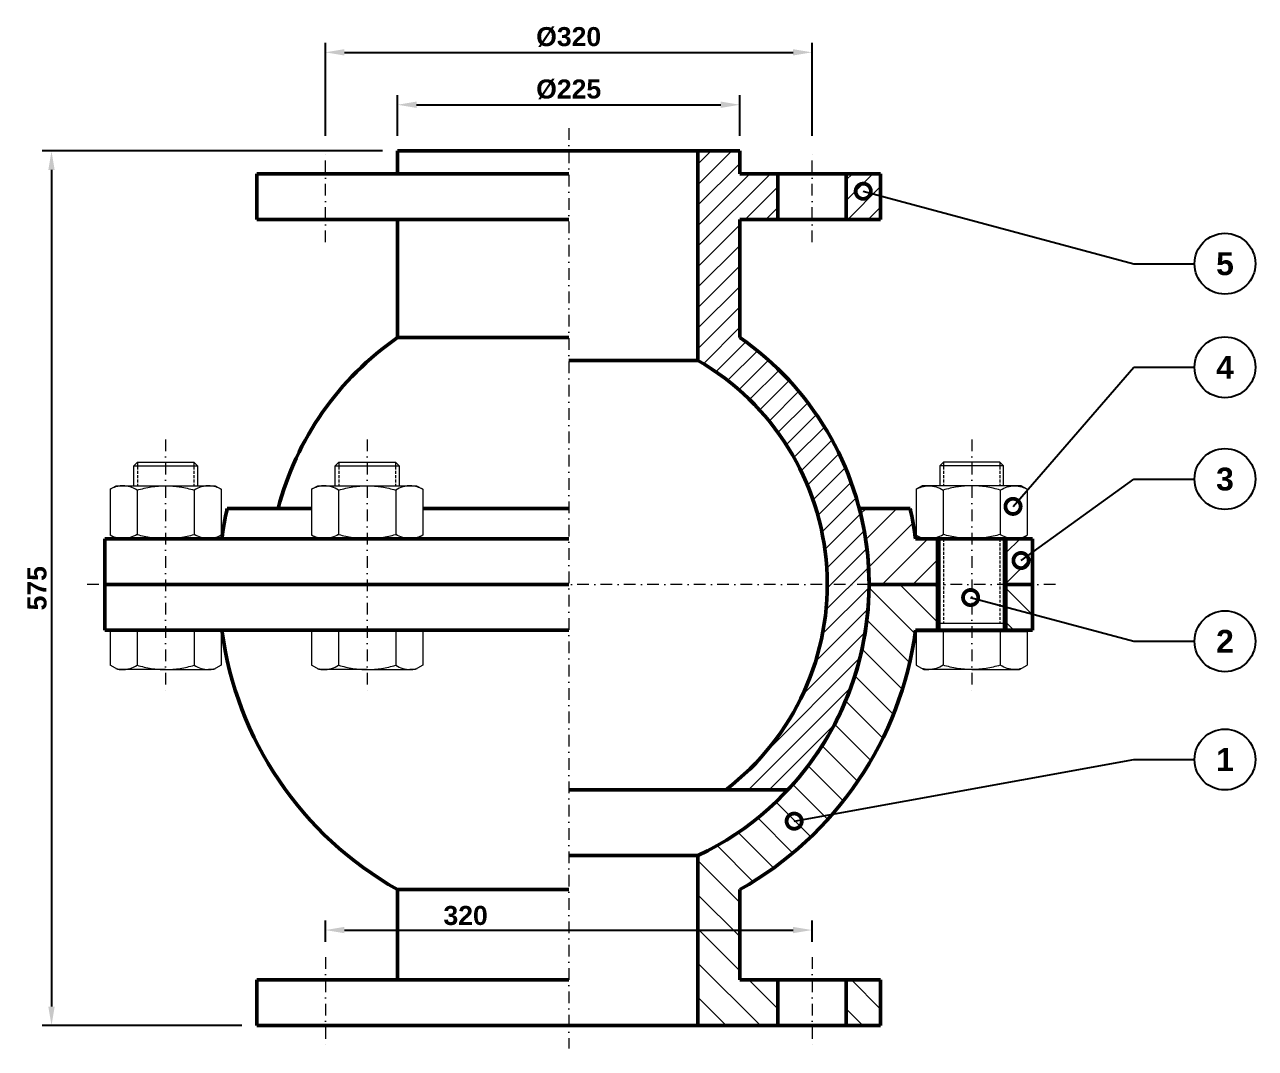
# Model space of a CAD drawing. Header units: millimetres. Extents: x 14703 to 23520, y 175 to 1762.
# Drawn here: x 22710 to 23520, y 836 to 1509 of the extents above; entities that cross this region are included whole.
import ezdxf
from ezdxf import colors
from ezdxf.entities.mleader import LeaderData, LeaderLine
from ezdxf.enums import TextEntityAlignment as Align
from ezdxf.math import Vec2, Vec3

# ---------------------------------------------------------------- set-up
doc = ezdxf.new("R2010")
doc.units = ezdxf.units.MM
doc.header["$LTSCALE"] = 0.3
doc.linetypes.add('DASHDOTX2', pattern=[50.8, 25.4, -12.7, 0, -12.7])
doc.linetypes.add('HIDDEN', pattern=[9.525, 6.35, -3.175])
for name, color, linetype, lineweight in [('Contorno', 5, 'Continuous', 50), ('cotas', 7, 'Continuous', 9), ('Hachura', 252, 'Continuous', 15), ('Linha de Centro', 46, 'DASHDOTX2', 9)]:
    doc.layers.add(name, color=color, linetype=linetype, lineweight=lineweight)
doc.styles.add('Cotas', font='')
doc.styles.get("Standard").update_dxf_attribs({"font": ''})
doc.styles.get('Cotas').set_extended_font_data('Arial', bold=True)
doc.styles.get('Standard').set_extended_font_data('Arial', bold=True)
doc.dimstyles.new('Cotas', dxfattribs={"dimscale": 0, "dimtxt": 2.5, "dimasz": 2.5, "dimexe": 1.25, "dimexo": 2, "dimtad": 1, "dimtxsty": 'Cotas', "dimcen": 2.5, "dimclrt": 102, "dimadec": 0, "dimazin": 0, "dimtfac": 1, "dimtmove": 0, "dimatfit": 3, "dimfxl": 1, "dimarcsym": 0})

# ---------------------------------------------------------------- blocks, each defined once
blk = doc.blocks.new('*D67')
at = {"layer": 'cotas', "color": 0, "lineweight": -2, "transparency": 16777216}
for p, q in [((22945.52, 1425.64), (22721.72, 1425.64)), ((22727.97, 1413.14), (22727.97, 863.14)), ((22853.02, 850.64), (22721.72, 850.64))]:
    blk.add_line(p, q, dxfattribs=at)
at = {"layer": 'cotas', "color": 0, "transparency": 16777216}
for points in [[(22725.88, 1413.14), (22730.05, 1413.14), (22727.97, 1425.64)], [(22725.88, 863.14), (22730.05, 863.14), (22727.97, 850.64)]]:
    blk.add_solid(points, dxfattribs=at)
at = {"layer": 'Defpoints', "color": 0, "transparency": 16777216}
for p in [(22955.52, 1425.64), (22727.97, 850.64), (22863.02, 850.64)]:
    blk.add_point(p, dxfattribs=at)
at = {"layer": 'cotas', "color": 102, "transparency": 16777216, "insert": (22718.49, 1138.14), "char_height": 12.5, "attachment_point": 5, "rotation": 90, "style": 'Cotas'}
blk.add_mtext('575', dxfattribs=at)
blk = doc.blocks.new('*D70')
at = {"layer": 'cotas', "color": 0, "lineweight": -2, "transparency": 16777216}
for p, q in [((22955.52, 1435.64), (22955.52, 1462.26)), ((23180.52, 1435.64), (23180.52, 1462.26)), ((22968.02, 1456.01), (23168.02, 1456.01))]:
    blk.add_line(p, q, dxfattribs=at)
at = {"layer": 'cotas', "color": 0, "transparency": 16777216}
for points in [[(22968.02, 1458.1), (22968.02, 1453.93), (22955.52, 1456.01)], [(23168.02, 1458.1), (23168.02, 1453.93), (23180.52, 1456.01)]]:
    blk.add_solid(points, dxfattribs=at)
at = {"layer": 'Defpoints', "color": 0, "transparency": 16777216}
for p in [(23180.52, 1456.01), (22955.52, 1425.64), (23180.52, 1425.64)]:
    blk.add_point(p, dxfattribs=at)
at = {"layer": 'cotas', "color": 102, "transparency": 16777216, "insert": (23068.02, 1466.04), "char_height": 12.5, "attachment_point": 5, "style": 'Cotas'}
blk.add_mtext('%%C225', dxfattribs=at)
blk = doc.blocks.new('*D71')
at = {"layer": 'cotas', "color": 0, "lineweight": -2, "transparency": 16777216}
for p, q in [((22908.02, 1435.64), (22908.02, 1496.71)), ((22920.52, 1490.46), (23215.52, 1490.46)), ((23228.02, 1435.64), (23228.02, 1496.71))]:
    blk.add_line(p, q, dxfattribs=at)
at = {"layer": 'cotas', "color": 0, "transparency": 16777216}
for points in [[(22920.52, 1492.55), (22920.52, 1488.38), (22908.02, 1490.46)], [(23215.52, 1492.55), (23215.52, 1488.38), (23228.02, 1490.46)]]:
    blk.add_solid(points, dxfattribs=at)
at = {"layer": 'Defpoints', "color": 0, "transparency": 16777216}
for p in [(23228.02, 1490.46), (22908.02, 1425.64), (23228.02, 1425.64)]:
    blk.add_point(p, dxfattribs=at)
at = {"layer": 'cotas', "color": 102, "transparency": 16777216, "insert": (23068.02, 1500.49), "char_height": 12.5, "attachment_point": 5, "style": 'Cotas'}
blk.add_mtext('%%C320', dxfattribs=at)
blk = doc.blocks.new('*D72')
at = {"layer": 'cotas', "color": 0, "lineweight": -2, "transparency": 16777216}
for p, q in [((22908.02, 905.64), (22908.02, 919.67)), ((23228.02, 905.64), (23228.02, 919.67)), ((22920.52, 913.42), (23215.52, 913.42))]:
    blk.add_line(p, q, dxfattribs=at)
at = {"layer": 'cotas', "color": 0, "transparency": 16777216}
for points in [[(22920.52, 915.5), (22920.52, 911.34), (22908.02, 913.42)], [(23215.52, 915.5), (23215.52, 911.34), (23228.02, 913.42)]]:
    blk.add_solid(points, dxfattribs=at)
at = {"layer": 'Defpoints', "color": 0, "transparency": 16777216}
for p in [(23228.02, 913.42), (22908.02, 895.64), (23228.02, 895.64)]:
    blk.add_point(p, dxfattribs=at)
at = {"layer": 'cotas', "color": 102, "transparency": 16777216, "insert": (23000.24, 922.93), "char_height": 12.5, "attachment_point": 5, "style": 'Cotas'}
blk.add_mtext('320', dxfattribs=at)
blk = doc.blocks.new('_TagCircle')
at = {"color": 0, "linetype": 'ByBlock', "lineweight": -2, "transparency": 16777216}
blk.add_circle((0, 0), 4, dxfattribs=at)
at = {"layer": 'cotas', "color": 0, "transparency": 16777216}
blk.add_attdef('TAGNUMBER', text='', height=3, dxfattribs=at).set_placement((0, -1.5), align=Align.CENTER)
blk = doc.blocks.new('_DotSmall')
at = {"color": 0, "linetype": 'ByBlock', "const_width": 0.5}
blk.add_lwpolyline([(-0.0625, 0, 1), (0.0625, 0, 1)], format="xyb", close=True, dxfattribs=at)

msp = doc.modelspace()

# ---------------------------------------------------------------- hatches: boundary and pattern name
at = {"layer": 'Hachura'}
h = msp.add_hatch(dxfattribs=at)
h.set_pattern_fill('ANSI31', color=256, scale=3)
h.set_pattern_definition([(45, (-3374.571, -756.258), (-6.735192, 6.735192), [])])
h.paths.add_polyline_path([(23180.523, 1380.638), (23205.523, 1380.638), (23205.523, 1410.638), (23180.523, 1410.638), (23180.523, 1425.638), (23153.023, 1425.638), (23153.023, 1287.862, -0.2679492), (23238.023, 1140.638), (23265.523, 1140.638, 0.2459764), (23180.523, 1302.964)])
h.paths.add_polyline_path([(23273.023, 1410.638), (23250.523, 1410.638), (23250.523, 1380.638), (23273.023, 1380.638)])
h.paths.add_polyline_path([(23265.523, 1140.638), (23238.023, 1140.638, -0.2334985), (23171.343, 1005.638), (23212.18, 1005.638, 0.190404)])
h = msp.add_hatch(dxfattribs=at)
h.set_pattern_fill('ANSI31', color=256, scale=4.5)
h.set_pattern_definition([(45, (-3374.57, -756.258), (-10.102788, 10.102788), [])])
h.paths.add_polyline_path([(23310.523, 1170.638), (23296.058, 1170.638, 0.022087), (23292.523, 1190.638), (23259.089, 1190.638, -0.064075), (23265.523, 1140.638), (23310.523, 1140.638)])
h.paths.add_polyline_path([(23373.023, 1170.638), (23355.523, 1170.638), (23355.523, 1140.638), (23373.023, 1140.638)])
h = msp.add_hatch(dxfattribs=at)
h.set_pattern_fill('ANSI31', color=256, scale=5, angle=90)
h.set_pattern_definition([(135, (-3374.57, -756.258), (-11.22532, -11.22532), [])])
h.paths.add_polyline_path([(23310.523, 1140.638), (23265.523, 1140.638, -0.2891473), (23153.023, 962.365), (23153.023, 850.638), (23205.523, 850.638), (23205.523, 880.638), (23180.523, 880.638), (23180.523, 940.029, 0.2364906), (23296.058, 1110.638), (23310.523, 1110.638)])
h.paths.add_polyline_path([(23373.023, 1140.638), (23355.523, 1140.638), (23355.523, 1110.638), (23373.023, 1110.638)])
h.paths.add_polyline_path([(23273.023, 880.638), (23250.523, 880.638), (23250.523, 850.638), (23273.023, 850.638)], flags=17)

# ---------------------------------------------------------------- linework, layer by layer
at = {"layer": 'Contorno'}
for p, q in [((23068.023, 1425.638), (22955.523, 1425.638)), ((22955.523, 1410.638), (22955.523, 1425.638)), ((23068.023, 1425.638), (23180.523, 1425.638)), ((23153.023, 1287.862), (23153.023, 1425.638)), ((23180.523, 1410.638), (23180.523, 1425.638)), ((23068.023, 1410.638), (22863.023, 1410.638)), ((22863.023, 1380.638), (22863.023, 1410.638)), ((23180.523, 1410.638), (23273.023, 1410.638)), ((23205.523, 1380.638), (23205.523, 1410.638)), ((23250.523, 1380.638), (23250.523, 1410.638)), ((23273.023, 1380.638), (23273.023, 1410.638)), ((23068.023, 1380.638), (22863.023, 1380.638)), ((22955.523, 1302.964), (22955.523, 1380.638)), ((23180.523, 1380.638), (23273.023, 1380.638)), ((23180.523, 1302.964), (23180.523, 1380.638)), ((22955.523, 1302.964), (23068.023, 1302.964)), ((23153.023, 1287.862), (23068.023, 1287.862)), ((22898.995, 1190.638), (22843.524, 1190.638)), ((23068.023, 1190.638), (22972.051, 1190.638)), ((23259.089, 1190.638), (23292.523, 1190.638)), ((23068.023, 1170.638), (22763.023, 1170.638)), ((22763.023, 1170.638), (22763.023, 1140.638)), ((23296.058, 1170.638), (23373.023, 1170.638)), ((23310.523, 1170.638), (23310.523, 1140.638)), ((23355.523, 1170.638), (23355.523, 1140.638)), ((23373.023, 1170.638), (23373.023, 1140.638)), ((23068.023, 1140.638), (22763.023, 1140.638)), ((22763.023, 1140.638), (22763.023, 1110.638)), ((23068.023, 1140.638), (22763.023, 1140.638)), ((23265.523, 1140.638), (23310.523, 1140.638)), ((23265.523, 1140.638), (23310.523, 1140.638)), ((23310.523, 1140.638), (23310.523, 1110.638)), ((23355.523, 1140.638), (23373.023, 1140.638)), ((23355.523, 1140.638), (23355.523, 1110.638)), ((23355.523, 1140.638), (23373.023, 1140.638)), ((23373.023, 1140.638), (23373.023, 1110.638)), ((23068.023, 1110.638), (22763.023, 1110.638)), ((23296.058, 1110.638), (23373.023, 1110.638)), ((23068.023, 1005.638), (23212.18, 1005.638)), ((23153.023, 962.365), (23068.023, 962.365)), ((23153.023, 962.365), (23153.023, 850.638)), ((22955.523, 940.029), (22955.523, 880.638)), ((22955.523, 940.029), (23068.023, 940.029)), ((23180.523, 940.029), (23180.523, 880.638)), ((23068.023, 880.638), (22863.023, 880.638)), ((22863.023, 880.638), (22863.023, 850.638)), ((23180.523, 880.638), (23273.023, 880.638)), ((23205.523, 880.638), (23205.523, 850.638)), ((23250.523, 880.638), (23250.523, 850.638)), ((23273.023, 880.638), (23273.023, 850.638)), ((23068.023, 850.638), (22863.023, 850.638)), ((23068.023, 850.638), (23273.023, 850.638))]:
    msp.add_line(p, q, dxfattribs=at)
at = {"layer": 'Contorno', "linetype": 'Continuous', "lineweight": 15}
for p, q in [((22782.023, 1218.52), (22784.49, 1220.987)), ((22782.023, 1205.538), (22782.023, 1218.52)), ((22782.023, 1218.52), (22803.023, 1218.52)), ((22784.49, 1220.987), (22803.023, 1220.987)), ((22803.023, 1220.987), (22821.556, 1220.987)), ((22803.023, 1218.52), (22824.023, 1218.52)), ((22821.556, 1220.987), (22824.023, 1218.52)), ((22824.023, 1218.52), (22824.023, 1205.538)), ((22914.523, 1218.52), (22916.99, 1220.987)), ((22914.523, 1205.538), (22914.523, 1218.52)), ((22914.523, 1218.52), (22935.523, 1218.52)), ((22916.99, 1220.987), (22935.523, 1220.987)), ((22935.523, 1220.987), (22954.056, 1220.987)), ((22935.523, 1218.52), (22956.523, 1218.52)), ((22954.056, 1220.987), (22956.523, 1218.52)), ((22956.523, 1218.52), (22956.523, 1205.538)), ((23314.49, 1220.987), (23312.023, 1218.52)), ((23312.023, 1218.52), (23312.023, 1205.538)), ((23333.023, 1218.52), (23312.023, 1218.52)), ((23333.023, 1220.987), (23314.49, 1220.987)), ((23351.556, 1220.987), (23333.023, 1220.987)), ((23354.023, 1218.52), (23333.023, 1218.52)), ((23354.023, 1218.52), (23351.556, 1220.987)), ((23354.023, 1205.538), (23354.023, 1218.52)), ((22766.495, 1203.212), (22770.523, 1205.538)), ((22766.495, 1203.212), (22766.495, 1172.963)), ((22770.523, 1205.538), (22774.877, 1205.538)), ((22774.877, 1205.538), (22803.023, 1205.538)), ((22784.259, 1202.635), (22784.259, 1173.54)), ((22803.023, 1205.538), (22831.169, 1205.538)), ((22821.787, 1202.635), (22821.787, 1173.54)), ((22831.169, 1205.538), (22835.523, 1205.538)), ((22835.523, 1205.538), (22839.551, 1203.212)), ((22839.551, 1203.212), (22839.551, 1172.963)), ((22898.995, 1203.212), (22903.023, 1205.538)), ((22898.995, 1203.212), (22898.995, 1172.963)), ((22903.023, 1205.538), (22907.377, 1205.538)), ((22907.377, 1205.538), (22935.523, 1205.538)), ((22916.759, 1202.635), (22916.759, 1173.54)), ((22935.523, 1205.538), (22963.669, 1205.538)), ((22954.287, 1202.635), (22954.287, 1173.54)), ((22963.669, 1205.538), (22968.023, 1205.538)), ((22968.023, 1205.538), (22972.051, 1203.212)), ((22972.051, 1203.212), (22972.051, 1172.963)), ((23300.523, 1205.538), (23296.495, 1203.212)), ((23296.495, 1203.212), (23296.495, 1172.963)), ((23304.877, 1205.538), (23300.523, 1205.538)), ((23333.023, 1205.538), (23304.877, 1205.538)), ((23314.259, 1202.635), (23314.259, 1173.54)), ((23361.169, 1205.538), (23333.023, 1205.538)), ((23351.787, 1202.635), (23351.787, 1173.54)), ((23365.523, 1205.538), (23361.169, 1205.538)), ((23369.551, 1203.212), (23365.523, 1205.538)), ((23369.551, 1203.212), (23369.551, 1172.963)), ((22770.523, 1170.638), (22766.495, 1172.963)), ((22839.551, 1172.963), (22835.523, 1170.638)), ((22903.023, 1170.638), (22898.995, 1172.963)), ((22972.051, 1172.963), (22968.023, 1170.638)), ((23296.495, 1172.963), (23300.523, 1170.638)), ((23300.523, 1170.638), (23304.877, 1170.638)), ((23333.023, 1170.638), (23304.877, 1170.638)), ((23312.023, 1170.638), (23312.023, 1110.638)), ((23333.023, 1170.638), (23361.169, 1170.638)), ((23354.023, 1110.638), (23354.023, 1170.638)), ((23361.169, 1170.638), (23365.523, 1170.638)), ((23365.523, 1170.638), (23369.551, 1172.963)), ((22774.877, 1109.638), (22766.495, 1109.638)), ((22766.495, 1109.638), (22766.495, 1087.54)), ((22770.523, 1109.638), (22770.523, 1110.638)), ((22784.259, 1109.638), (22774.877, 1109.638)), ((22784.259, 1109.638), (22784.259, 1087.54)), ((22803.023, 1109.638), (22784.259, 1109.638)), ((22821.787, 1109.638), (22803.023, 1109.638)), ((22821.787, 1109.638), (22821.787, 1087.54)), ((22831.169, 1109.638), (22821.787, 1109.638)), ((22839.551, 1109.638), (22831.169, 1109.638)), ((22835.523, 1110.638), (22835.523, 1109.638)), ((22839.551, 1109.638), (22839.551, 1087.54)), ((22907.377, 1109.638), (22898.995, 1109.638)), ((22898.995, 1109.638), (22898.995, 1087.54)), ((22903.023, 1109.638), (22903.023, 1110.638)), ((22916.759, 1109.638), (22907.377, 1109.638)), ((22916.759, 1109.638), (22916.759, 1087.54)), ((22935.523, 1109.638), (22916.759, 1109.638)), ((22954.287, 1109.638), (22935.523, 1109.638)), ((22954.287, 1109.638), (22954.287, 1087.54)), ((22963.669, 1109.638), (22954.287, 1109.638)), ((22972.051, 1109.638), (22963.669, 1109.638)), ((22968.023, 1110.638), (22968.023, 1109.638)), ((22972.051, 1109.638), (22972.051, 1087.54)), ((23296.495, 1109.638), (23296.495, 1087.54)), ((23296.495, 1109.638), (23304.877, 1109.638)), ((23300.523, 1110.638), (23300.523, 1109.638)), ((23300.523, 1110.638), (23365.523, 1110.638)), ((23304.877, 1109.638), (23314.259, 1109.638)), ((23314.259, 1109.638), (23314.259, 1087.54)), ((23314.259, 1109.638), (23333.023, 1109.638)), ((23333.023, 1109.638), (23351.787, 1109.638)), ((23351.787, 1109.638), (23351.787, 1087.54)), ((23351.787, 1109.638), (23361.169, 1109.638)), ((23361.169, 1109.638), (23369.551, 1109.638)), ((23365.523, 1109.638), (23365.523, 1110.638)), ((23369.551, 1109.638), (23369.551, 1087.54)), ((22771.523, 1084.638), (22766.495, 1087.54)), ((22774.877, 1084.638), (22771.523, 1084.638)), ((22803.023, 1084.638), (22774.877, 1084.638)), ((22803.023, 1084.638), (22831.169, 1084.638)), ((22834.523, 1084.638), (22831.169, 1084.638)), ((22839.551, 1087.54), (22834.523, 1084.638)), ((22904.023, 1084.638), (22898.995, 1087.54)), ((22907.377, 1084.638), (22904.023, 1084.638)), ((22935.523, 1084.638), (22907.377, 1084.638)), ((22935.523, 1084.638), (22963.669, 1084.638)), ((22967.023, 1084.638), (22963.669, 1084.638)), ((22972.051, 1087.54), (22967.023, 1084.638)), ((23296.495, 1087.54), (23301.523, 1084.638)), ((23301.523, 1084.638), (23304.877, 1084.638)), ((23333.023, 1084.638), (23304.877, 1084.638)), ((23333.023, 1084.638), (23361.169, 1084.638)), ((23361.169, 1084.638), (23364.523, 1084.638)), ((23364.523, 1084.638), (23369.551, 1087.54))]:
    msp.add_line(p, q, dxfattribs=at)
at = {"layer": 'Contorno', "color": 251, "linetype": 'HIDDEN', "lineweight": 9, "true_color": 0x636466}
for p, q in [((22784.49, 1220.987), (22784.49, 1205.538)), ((22821.556, 1220.987), (22821.556, 1205.538)), ((22916.99, 1220.987), (22916.99, 1205.538)), ((22954.056, 1220.987), (22954.056, 1205.538)), ((23314.49, 1220.987), (23314.49, 1205.538)), ((23351.556, 1220.987), (23351.556, 1205.538)), ((23314.49, 1170.638), (23314.49, 1115.138)), ((23351.556, 1170.638), (23351.556, 1115.138))]:
    msp.add_line(p, q, dxfattribs=at)
at = {"layer": 'Contorno', "linetype": 'Continuous', "lineweight": 0}
msp.add_line((23312.023, 1115.138), (23354.023, 1115.138), dxfattribs=at)
at = {"layer": 'Contorno'}
for radius, start, end in [(197.5, 124.723749, 165.335146), (197.5, 316.878768, 55.276251), (170, 307.428006, 60), (230, 167.444142, 172.505283), (197.5, 0, 14.664854), (230, 7.494717, 12.555858), (197.5, 295.491662, 0), (230, 187.494717, 240.716556), (230, 299.283444, 352.505283)]:
    msp.add_arc((23068.023, 1140.638), radius, start, end, dxfattribs=at)
at = {"layer": 'Contorno', "linetype": 'Continuous', "lineweight": 15}
for points, knots in [([(22774.877, 1205.538), (22774.479, 1205.538), (22774.079, 1205.521), (22773.283, 1205.453), (22772.886, 1205.403), (22771.699, 1205.203), (22770.913, 1205.007), (22768.909, 1204.358), (22767.698, 1203.825), (22766.495, 1203.189)], [0, 0, 0, 0, 0.125, 0.125, 0.25, 0.25, 0.5, 0.5, 0.89133721, 0.89133721, 0.89133721, 0.89133721]), ([(22784.259, 1202.635), (22782.724, 1203.521), (22781.178, 1204.251), (22778.054, 1205.261), (22776.476, 1205.538), (22774.877, 1205.538)], [0, 0, 0, 0, 0.5, 0.5, 1, 1, 1, 1]), ([(22784.259, 1202.635), (22785.785, 1203.075), (22787.325, 1203.48), (22790.44, 1204.197), (22792.003, 1204.507), (22796.702, 1205.265), (22799.852, 1205.538), (22803.023, 1205.538)], [0, 0, 0, 0, 0.25, 0.25, 0.5, 0.5, 1, 1, 1, 1]), ([(22803.023, 1205.538), (22804.609, 1205.538), (22806.201, 1205.47), (22808.595, 1205.269), (22809.392, 1205.186), (22810.975, 1204.989), (22811.762, 1204.876), (22815.679, 1204.24), (22818.753, 1203.511), (22821.787, 1202.635)], [0, 0, 0, 0, 0.25, 0.25, 0.375, 0.375, 0.5, 0.5, 1, 1, 1, 1]), ([(22831.169, 1205.538), (22830.771, 1205.538), (22830.371, 1205.521), (22829.574, 1205.453), (22829.177, 1205.403), (22827.991, 1205.203), (22827.205, 1205.007), (22824.862, 1204.248), (22823.318, 1203.519), (22821.787, 1202.635)], [0, 0, 0, 0, 0.125, 0.125, 0.25, 0.25, 0.5, 0.5, 1, 1, 1, 1]), ([(22839.551, 1203.189), (22838.345, 1203.827), (22837.131, 1204.36), (22834.346, 1205.261), (22832.767, 1205.538), (22831.169, 1205.538)], [0.10841716, 0.10841716, 0.10841716, 0.10841716, 0.5, 0.5, 1, 1, 1, 1]), ([(22907.377, 1205.538), (22906.979, 1205.538), (22906.579, 1205.521), (22905.783, 1205.453), (22905.386, 1205.403), (22904.199, 1205.203), (22903.413, 1205.007), (22901.409, 1204.358), (22900.198, 1203.825), (22898.995, 1203.189)], [0, 0, 0, 0, 0.125, 0.125, 0.25, 0.25, 0.5, 0.5, 0.89133721, 0.89133721, 0.89133721, 0.89133721]), ([(22916.759, 1202.635), (22915.224, 1203.521), (22913.678, 1204.251), (22910.554, 1205.261), (22908.976, 1205.538), (22907.377, 1205.538)], [0, 0, 0, 0, 0.5, 0.5, 1, 1, 1, 1]), ([(22916.759, 1202.635), (22918.285, 1203.075), (22919.825, 1203.48), (22922.94, 1204.197), (22924.503, 1204.507), (22929.202, 1205.265), (22932.352, 1205.538), (22935.523, 1205.538)], [0, 0, 0, 0, 0.25, 0.25, 0.5, 0.5, 1, 1, 1, 1]), ([(22935.523, 1205.538), (22937.109, 1205.538), (22938.701, 1205.47), (22941.095, 1205.269), (22941.892, 1205.186), (22943.475, 1204.989), (22944.262, 1204.876), (22948.179, 1204.24), (22951.253, 1203.511), (22954.287, 1202.635)], [0, 0, 0, 0, 0.25, 0.25, 0.375, 0.375, 0.5, 0.5, 1, 1, 1, 1]), ([(22963.669, 1205.538), (22963.271, 1205.538), (22962.871, 1205.521), (22962.074, 1205.453), (22961.677, 1205.403), (22960.491, 1205.203), (22959.705, 1205.007), (22957.362, 1204.248), (22955.818, 1203.519), (22954.287, 1202.635)], [0, 0, 0, 0, 0.125, 0.125, 0.25, 0.25, 0.5, 0.5, 1, 1, 1, 1]), ([(22972.051, 1203.189), (22970.845, 1203.827), (22969.631, 1204.36), (22966.846, 1205.261), (22965.267, 1205.538), (22963.669, 1205.538)], [0.10841716, 0.10841716, 0.10841716, 0.10841716, 0.5, 0.5, 1, 1, 1, 1]), ([(23296.495, 1203.189), (23297.701, 1203.827), (23298.915, 1204.36), (23301.7, 1205.261), (23303.279, 1205.538), (23304.877, 1205.538)], [0.10841716, 0.10841716, 0.10841716, 0.10841716, 0.5, 0.5, 1, 1, 1, 1]), ([(23304.877, 1205.538), (23305.275, 1205.538), (23305.675, 1205.521), (23306.472, 1205.453), (23306.869, 1205.403), (23308.055, 1205.203), (23308.841, 1205.007), (23311.185, 1204.248), (23312.728, 1203.519), (23314.259, 1202.635)], [0, 0, 0, 0, 0.125, 0.125, 0.25, 0.25, 0.5, 0.5, 1, 1, 1, 1]), ([(23333.023, 1205.538), (23331.437, 1205.538), (23329.845, 1205.47), (23327.451, 1205.269), (23326.654, 1205.186), (23325.071, 1204.989), (23324.284, 1204.876), (23320.367, 1204.24), (23317.293, 1203.511), (23314.259, 1202.635)], [0, 0, 0, 0, 0.25, 0.25, 0.375, 0.375, 0.5, 0.5, 1, 1, 1, 1]), ([(23351.787, 1202.635), (23350.261, 1203.075), (23348.721, 1203.48), (23345.606, 1204.197), (23344.043, 1204.507), (23339.344, 1205.265), (23336.194, 1205.538), (23333.023, 1205.538)], [0, 0, 0, 0, 0.25, 0.25, 0.5, 0.5, 1, 1, 1, 1]), ([(23351.787, 1202.635), (23353.322, 1203.521), (23354.868, 1204.251), (23357.992, 1205.261), (23359.57, 1205.538), (23361.169, 1205.538)], [0, 0, 0, 0, 0.5, 0.5, 1, 1, 1, 1]), ([(23361.169, 1205.538), (23361.567, 1205.538), (23361.967, 1205.521), (23362.764, 1205.453), (23363.16, 1205.403), (23364.347, 1205.203), (23365.133, 1205.007), (23367.137, 1204.358), (23368.348, 1203.825), (23369.551, 1203.189)], [0, 0, 0, 0, 0.125, 0.125, 0.25, 0.25, 0.5, 0.5, 0.89133721, 0.89133721, 0.89133721, 0.89133721]), ([(22784.259, 1173.54), (22782.724, 1172.654), (22781.178, 1171.924), (22778.054, 1170.914), (22776.476, 1170.638), (22774.877, 1170.638)], [0, 0, 0, 0, 0.5, 0.5, 1, 1, 1, 1]), ([(22784.259, 1173.54), (22785.785, 1173.1), (22787.325, 1172.696), (22790.44, 1171.978), (22792.003, 1171.668), (22796.702, 1170.91), (22799.852, 1170.638), (22803.023, 1170.638)], [0, 0, 0, 0, 0.25, 0.25, 0.5, 0.5, 1, 1, 1, 1]), ([(22803.023, 1170.638), (22804.609, 1170.638), (22806.201, 1170.705), (22808.595, 1170.906), (22809.392, 1170.989), (22810.975, 1171.186), (22811.762, 1171.299), (22815.679, 1171.935), (22818.753, 1172.665), (22821.787, 1173.54)], [0, 0, 0, 0, 0.25, 0.25, 0.375, 0.375, 0.5, 0.5, 1, 1, 1, 1]), ([(22831.169, 1170.638), (22830.771, 1170.638), (22830.371, 1170.655), (22829.574, 1170.722), (22829.177, 1170.773), (22827.991, 1170.972), (22827.205, 1171.168), (22824.862, 1171.927), (22823.318, 1172.657), (22821.787, 1173.54)], [0, 0, 0, 0, 0.125, 0.125, 0.25, 0.25, 0.5, 0.5, 1, 1, 1, 1]), ([(22916.759, 1173.54), (22915.224, 1172.654), (22913.678, 1171.924), (22910.554, 1170.914), (22908.976, 1170.638), (22907.377, 1170.638)], [0, 0, 0, 0, 0.5, 0.5, 1, 1, 1, 1]), ([(22916.759, 1173.54), (22918.285, 1173.1), (22919.825, 1172.696), (22922.94, 1171.978), (22924.503, 1171.668), (22929.202, 1170.91), (22932.352, 1170.638), (22935.523, 1170.638)], [0, 0, 0, 0, 0.25, 0.25, 0.5, 0.5, 1, 1, 1, 1]), ([(22935.523, 1170.638), (22937.109, 1170.638), (22938.701, 1170.705), (22941.095, 1170.906), (22941.892, 1170.989), (22943.475, 1171.186), (22944.262, 1171.299), (22948.179, 1171.935), (22951.253, 1172.665), (22954.287, 1173.54)], [0, 0, 0, 0, 0.25, 0.25, 0.375, 0.375, 0.5, 0.5, 1, 1, 1, 1]), ([(22963.669, 1170.638), (22963.271, 1170.638), (22962.871, 1170.655), (22962.074, 1170.722), (22961.677, 1170.773), (22960.491, 1170.972), (22959.705, 1171.168), (22957.362, 1171.927), (22955.818, 1172.657), (22954.287, 1173.54)], [0, 0, 0, 0, 0.125, 0.125, 0.25, 0.25, 0.5, 0.5, 1, 1, 1, 1]), ([(23304.877, 1170.638), (23305.275, 1170.638), (23305.675, 1170.655), (23306.472, 1170.722), (23306.869, 1170.773), (23308.055, 1170.972), (23308.841, 1171.168), (23311.185, 1171.927), (23312.728, 1172.657), (23314.259, 1173.54)], [0, 0, 0, 0, 0.125, 0.125, 0.25, 0.25, 0.5, 0.5, 1, 1, 1, 1]), ([(23333.023, 1170.638), (23331.437, 1170.638), (23329.845, 1170.705), (23327.451, 1170.906), (23326.654, 1170.989), (23325.071, 1171.186), (23324.284, 1171.299), (23320.367, 1171.935), (23317.293, 1172.665), (23314.259, 1173.54)], [0, 0, 0, 0, 0.25, 0.25, 0.375, 0.375, 0.5, 0.5, 1, 1, 1, 1]), ([(23351.787, 1173.54), (23350.261, 1173.1), (23348.721, 1172.696), (23345.606, 1171.978), (23344.043, 1171.668), (23339.344, 1170.91), (23336.194, 1170.638), (23333.023, 1170.638)], [0, 0, 0, 0, 0.25, 0.25, 0.5, 0.5, 1, 1, 1, 1]), ([(23351.787, 1173.54), (23353.322, 1172.654), (23354.868, 1171.924), (23357.992, 1170.914), (23359.57, 1170.638), (23361.169, 1170.638)], [0, 0, 0, 0, 0.5, 0.5, 1, 1, 1, 1]), ([(22774.877, 1170.638), (22774.479, 1170.638), (22774.079, 1170.655), (22773.283, 1170.722), (22772.886, 1170.773), (22771.699, 1170.972), (22770.913, 1171.168), (22768.909, 1171.817), (22767.698, 1172.35), (22766.495, 1172.987)], [0, 0, 0, 0, 0.125, 0.125, 0.25, 0.25, 0.5, 0.5, 0.89133721, 0.89133721, 0.89133721, 0.89133721]), ([(22839.551, 1172.987), (22838.345, 1172.348), (22837.131, 1171.815), (22834.346, 1170.914), (22832.767, 1170.638), (22831.169, 1170.638)], [0.10841716, 0.10841716, 0.10841716, 0.10841716, 0.5, 0.5, 1, 1, 1, 1]), ([(22907.377, 1170.638), (22906.979, 1170.638), (22906.579, 1170.655), (22905.783, 1170.722), (22905.386, 1170.773), (22904.199, 1170.972), (22903.413, 1171.168), (22901.409, 1171.817), (22900.198, 1172.35), (22898.995, 1172.987)], [0, 0, 0, 0, 0.125, 0.125, 0.25, 0.25, 0.5, 0.5, 0.89133721, 0.89133721, 0.89133721, 0.89133721]), ([(22972.051, 1172.987), (22970.845, 1172.348), (22969.631, 1171.815), (22966.846, 1170.914), (22965.267, 1170.638), (22963.669, 1170.638)], [0.10841716, 0.10841716, 0.10841716, 0.10841716, 0.5, 0.5, 1, 1, 1, 1]), ([(23296.495, 1172.987), (23297.701, 1172.348), (23298.915, 1171.815), (23301.7, 1170.914), (23303.279, 1170.638), (23304.877, 1170.638)], [0.10841716, 0.10841716, 0.10841716, 0.10841716, 0.5, 0.5, 1, 1, 1, 1]), ([(23361.169, 1170.638), (23361.567, 1170.638), (23361.967, 1170.655), (23362.764, 1170.722), (23363.16, 1170.773), (23364.347, 1170.972), (23365.133, 1171.168), (23367.137, 1171.817), (23368.348, 1172.35), (23369.551, 1172.987)], [0, 0, 0, 0, 0.125, 0.125, 0.25, 0.25, 0.5, 0.5, 0.89133721, 0.89133721, 0.89133721, 0.89133721]), ([(22774.877, 1084.638), (22775.275, 1084.638), (22775.675, 1084.655), (22776.472, 1084.722), (22776.869, 1084.773), (22778.055, 1084.972), (22778.841, 1085.168), (22781.185, 1085.927), (22782.728, 1086.657), (22784.259, 1087.54)], [0, 0, 0, 0, 0.125, 0.125, 0.25, 0.25, 0.5, 0.5, 1, 1, 1, 1]), ([(22784.259, 1087.54), (22785.786, 1087.1), (22787.327, 1086.695), (22790.442, 1085.978), (22792.003, 1085.668), (22796.701, 1084.91), (22799.851, 1084.638), (22803.023, 1084.638)], [0, 0, 0, 0, 0.25, 0.25, 0.5, 0.5, 1, 1, 1, 1]), ([(22803.023, 1084.638), (22804.61, 1084.638), (22806.203, 1084.705), (22809.398, 1084.973), (22810.98, 1085.172), (22815.679, 1085.935), (22818.753, 1086.664), (22821.787, 1087.54)], [0, 0, 0, 0, 0.25, 0.25, 0.5, 0.5, 1, 1, 1, 1]), ([(22821.787, 1087.54), (22823.322, 1086.654), (22824.868, 1085.924), (22827.992, 1084.914), (22829.57, 1084.638), (22831.169, 1084.638)], [0, 0, 0, 0, 0.5, 0.5, 1, 1, 1, 1]), ([(22831.169, 1084.638), (22831.567, 1084.638), (22831.967, 1084.655), (22832.764, 1084.722), (22833.16, 1084.773), (22834.321, 1084.967), (22835.082, 1085.156), (22835.838, 1085.397)], [0, 0, 0, 0, 0.125, 0.125, 0.25, 0.25, 0.49190874, 0.49190874, 0.49190874, 0.49190874]), ([(22907.377, 1084.638), (22907.775, 1084.638), (22908.175, 1084.655), (22908.972, 1084.722), (22909.369, 1084.773), (22910.555, 1084.972), (22911.341, 1085.168), (22913.685, 1085.927), (22915.228, 1086.657), (22916.759, 1087.54)], [0, 0, 0, 0, 0.125, 0.125, 0.25, 0.25, 0.5, 0.5, 1, 1, 1, 1]), ([(22916.759, 1087.54), (22918.286, 1087.1), (22919.827, 1086.695), (22922.942, 1085.978), (22924.503, 1085.668), (22929.201, 1084.91), (22932.351, 1084.638), (22935.523, 1084.638)], [0, 0, 0, 0, 0.25, 0.25, 0.5, 0.5, 1, 1, 1, 1]), ([(22935.523, 1084.638), (22937.11, 1084.638), (22938.703, 1084.705), (22941.898, 1084.973), (22943.48, 1085.172), (22948.179, 1085.935), (22951.253, 1086.664), (22954.287, 1087.54)], [0, 0, 0, 0, 0.25, 0.25, 0.5, 0.5, 1, 1, 1, 1]), ([(22954.287, 1087.54), (22955.822, 1086.654), (22957.368, 1085.924), (22960.492, 1084.914), (22962.07, 1084.638), (22963.669, 1084.638)], [0, 0, 0, 0, 0.5, 0.5, 1, 1, 1, 1]), ([(22963.669, 1084.638), (22964.067, 1084.638), (22964.467, 1084.655), (22965.264, 1084.722), (22965.66, 1084.773), (22966.821, 1084.967), (22967.582, 1085.156), (22968.338, 1085.397)], [0, 0, 0, 0, 0.125, 0.125, 0.25, 0.25, 0.49190874, 0.49190874, 0.49190874, 0.49190874]), ([(23304.877, 1084.638), (23304.479, 1084.638), (23304.079, 1084.655), (23303.283, 1084.722), (23302.886, 1084.773), (23301.725, 1084.967), (23300.964, 1085.156), (23300.208, 1085.397)], [0, 0, 0, 0, 0.125, 0.125, 0.25, 0.25, 0.49190874, 0.49190874, 0.49190874, 0.49190874]), ([(23314.259, 1087.54), (23312.724, 1086.654), (23311.178, 1085.924), (23308.054, 1084.914), (23306.476, 1084.638), (23304.877, 1084.638)], [0, 0, 0, 0, 0.5, 0.5, 1, 1, 1, 1]), ([(23333.023, 1084.638), (23331.436, 1084.638), (23329.844, 1084.705), (23326.648, 1084.973), (23325.066, 1085.172), (23320.367, 1085.935), (23317.293, 1086.664), (23314.259, 1087.54)], [0, 0, 0, 0, 0.25, 0.25, 0.5, 0.5, 1, 1, 1, 1]), ([(23351.787, 1087.54), (23350.26, 1087.1), (23348.719, 1086.695), (23345.604, 1085.978), (23344.043, 1085.668), (23339.345, 1084.91), (23336.195, 1084.638), (23333.023, 1084.638)], [0, 0, 0, 0, 0.25, 0.25, 0.5, 0.5, 1, 1, 1, 1]), ([(23361.169, 1084.638), (23360.771, 1084.638), (23360.371, 1084.655), (23359.574, 1084.722), (23359.177, 1084.773), (23357.991, 1084.972), (23357.205, 1085.168), (23354.862, 1085.927), (23353.318, 1086.657), (23351.787, 1087.54)], [0, 0, 0, 0, 0.125, 0.125, 0.25, 0.25, 0.5, 0.5, 1, 1, 1, 1])]:
    msp.add_open_spline(points, degree=3, knots=knots, dxfattribs=at)
for points in [[(22770.208, 1085.397), (22771.747, 1084.906), (22773.303, 1084.638), (22774.877, 1084.638)], [(22902.708, 1085.397), (22904.247, 1084.906), (22905.803, 1084.638), (22907.377, 1084.638)], [(23365.838, 1085.397), (23364.299, 1084.906), (23362.743, 1084.638), (23361.169, 1084.638)]]:
    msp.add_open_spline(points, degree=3, dxfattribs=at)
at = {"layer": 'Linha de Centro'}
for p, q in [((23068.023, 1440.638), (23068.023, 835.638)), ((22908.023, 1365.638), (22908.023, 1425.638)), ((23228.023, 1365.638), (23228.023, 1425.638)), ((22803.023, 1235.987), (22803.023, 1069.638)), ((22935.523, 1235.987), (22935.523, 1069.638)), ((23333.023, 1235.987), (23333.023, 1069.638)), ((23388.023, 1140.638), (22748.023, 1140.638)), ((22908.023, 895.638), (22908.023, 835.638)), ((23228.023, 895.638), (23228.023, 835.638))]:
    msp.add_line(p, q, dxfattribs=at)

# ---------------------------------------------------------------- dimensions: what is measured, and where the dimension line sits
at = {"layer": 'cotas'}
for base, p1, p2, picture, middle in [((23228.023, 1490.463), (22908.023, 1425.638), (23228.023, 1425.638), '*D71', (23068.023, 1500.486)), ((23180.523, 1456.014), (22955.523, 1425.638), (23180.523, 1425.638), '*D70', (23068.023, 1466.037))]:
    dim = msp.add_linear_dim(base=base, p1=p1, p2=p2, text='%%C<>', dimstyle='Cotas', override={"dimscale": 5}, dxfattribs=at)
    dim.commit()
    dim.dimension.update_dxf_attribs({"geometry": picture, "text_midpoint": middle})
dim = msp.add_linear_dim(base=(22727.967, 850.638), p1=(22955.523, 1425.638), p2=(22863.023, 850.638), angle=90, dimstyle='Cotas', override={"dimscale": 5}, dxfattribs=at)
dim.commit()
dim.dimension.update_dxf_attribs({"geometry": '*D67', "text_midpoint": (22718.485, 1138.138)})
dim = msp.add_linear_dim(base=(23228.023, 913.42), p1=(22908.023, 895.638), p2=(23228.023, 895.638), dimstyle='Cotas', override={"dimscale": 5, "dimjust": 1}, dxfattribs=at)
dim.commit()
dim.dimension.update_dxf_attribs({"geometry": '*D72', "text_midpoint": (23000.24, 913.42), "dimtype": 160})

# ---------------------------------------------------------------- leaders
ml = msp.add_multileader_block('Standard', dxfattribs=at)
ml.set_content('_TagCircle', color=256, scale=5)
ml.set_attribute('TAGNUMBER', '5', width=0)
ml.set_leader_properties()
ml.set_arrow_properties(name='DOTSMALL')
ml.build(insert=Vec2(0, 0))
ml.multileader.update_dxf_attribs({"arrow_head_size": 20, "scale": 5})
ctx = ml.context
ctx.base_point, ctx.scale, ctx.char_height, ctx.arrow_head_size, ctx.landing_gap_size, ctx.plane_origin = Vec3(23479.536, 1351.491), 5, 20, 20, 10, Vec3(23499.536, 1351.491)
notes = []
notes.append((ctx, [(0, (1, 1, 0), (23439.536, 1351.491), (1, 0), 40, [(0, [(23261.703, 1399.141)], 0, [])])]))
ctx.block.insert = Vec3(23499.536, 1351.491)
ml = msp.add_multileader_block('Standard', dxfattribs=at)
ml.set_content('_TagCircle', color=256, scale=5)
ml.set_attribute('TAGNUMBER', '4', width=0)
ml.set_leader_properties()
ml.set_arrow_properties(name='DOTSMALL')
ml.build(insert=Vec2(0, 0))
ml.multileader.update_dxf_attribs({"arrow_head_size": 20, "scale": 5})
ctx = ml.context
ctx.base_point, ctx.scale, ctx.char_height, ctx.arrow_head_size, ctx.landing_gap_size, ctx.plane_origin = Vec3(23479.536, 1283.421), 5, 20, 20, 10, Vec3(23499.536, 1283.421)
notes.append((ctx, [(0, (1, 1, 0), (23439.536, 1283.421), (1, 0), 40, [(0, [(23360.174, 1191.957)], 0, [])])]))
ctx.block.insert = Vec3(23499.536, 1283.421)
ml = msp.add_multileader_block('Standard', dxfattribs=at)
ml.set_content('_TagCircle', color=256, scale=5)
ml.set_attribute('TAGNUMBER', '3', width=0)
ml.set_leader_properties()
ml.set_arrow_properties(name='DOTSMALL')
ml.build(insert=Vec2(0, 0))
ml.multileader.update_dxf_attribs({"arrow_head_size": 20, "scale": 5})
ctx = ml.context
ctx.base_point, ctx.scale, ctx.char_height, ctx.arrow_head_size, ctx.landing_gap_size, ctx.plane_origin = Vec3(23479.536, 1209.95), 5, 20, 20, 10, Vec3(23499.536, 1209.95)
notes.append((ctx, [(0, (1, 1, 0), (23439.536, 1209.95), (1, 0), 40, [(0, [(23365.442, 1156.372)], 0, [])])]))
ctx.block.insert = Vec3(23499.536, 1209.95)
ml = msp.add_multileader_block('Standard', dxfattribs=at)
ml.set_content('_TagCircle', color=256, scale=5)
ml.set_attribute('TAGNUMBER', '2', width=0)
ml.set_leader_properties()
ml.set_arrow_properties(name='DOTSMALL')
ml.build(insert=Vec2(0, 0))
ml.multileader.update_dxf_attribs({"arrow_head_size": 20, "scale": 5})
ctx = ml.context
ctx.base_point, ctx.scale, ctx.char_height, ctx.arrow_head_size, ctx.landing_gap_size, ctx.plane_origin = Vec3(23479.536, 1103.291), 5, 20, 20, 10, Vec3(23499.536, 1103.291)
notes.append((ctx, [(0, (1, 1, 0), (23439.536, 1103.291), (1, 0), 40, [(0, [(23332.301, 1132.025)], 0, [])])]))
ctx.block.insert = Vec3(23499.536, 1103.291)
ml = msp.add_multileader_block('Standard', dxfattribs=at)
ml.set_content('_TagCircle', color=256, scale=5)
ml.set_attribute('TAGNUMBER', '1', width=0)
ml.set_leader_properties()
ml.set_arrow_properties(name='DOTSMALL')
ml.build(insert=Vec2(0, 0))
ml.multileader.update_dxf_attribs({"arrow_head_size": 20, "scale": 5})
ctx = ml.context
ctx.base_point, ctx.scale, ctx.char_height, ctx.arrow_head_size, ctx.landing_gap_size, ctx.plane_origin = Vec3(23479.536, 1025.519), 5, 20, 20, 10, Vec3(23499.536, 1025.519)
notes.append((ctx, [(0, (1, 1, 0), (23439.536, 1025.519), (1, 0), 40, [(0, [(23216.285, 985.021)], 0, [])])]))
ctx.block.insert = Vec3(23499.536, 1025.519)
for ctx, leaders in notes:
    for number, flags, end, landing, length, lines in leaders:
        leader = LeaderData()
        leader.index, (leader.has_last_leader_line, leader.has_dogleg_vector, leader.attachment_direction) = number, flags
        leader.last_leader_point, leader.dogleg_vector, leader.dogleg_length = Vec3(end), Vec3(landing), length
        for number, points, colour, breaks in lines:
            line = LeaderLine()
            line.index, line.vertices, line.color, line.breaks = number, Vec3.list(points), colors.encode_raw_color(colour), breaks
            leader.lines.append(line)
        ctx.leaders.append(leader)

doc.saveas('drawing.dxf')
